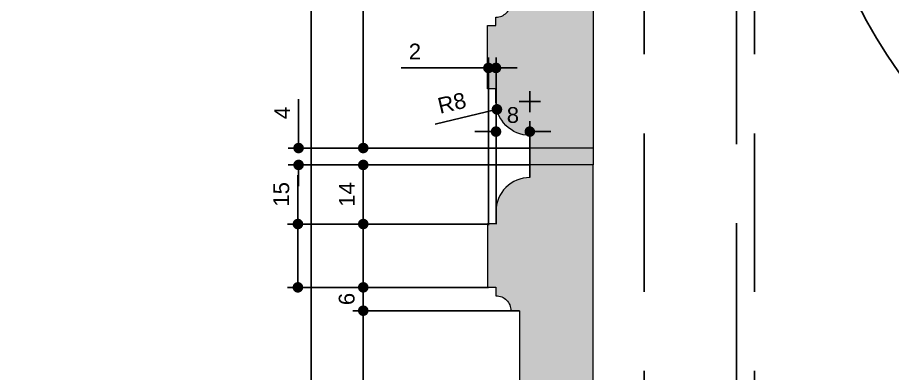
# Model space of a CAD drawing. Header units: inches. Extents: x 193287 to 241687, y 437648 to 550079.
# Drawn here: x 230009.3 to 230216.4, y 449046.2 to 449130.6 of the extents above; entities that cross this region are included whole.
import ezdxf

# ---------------------------------------------------------------- set-up
doc = ezdxf.new("R2010")
doc.units = ezdxf.units.IN
doc.header["$MEASUREMENT"] = 0
doc.linetypes.add('HIDDEN', pattern=[0.375, 0.25, -0.125])
doc.layers.add('A-Dim-ID', color=9, linetype='Continuous', lineweight=20)
doc.layers.add('CQ Marble', color=6, linetype='Continuous', lineweight=0)
for name, color, linetype in [('A-DIMESNION-1', 7, 'Continuous'), ('CQ marble hatch', 8, 'Continuous'), ('CQ SANITARY WARES', 212, 'Continuous'), ('CQ SPOT DETAIL DIMENSION', 9, 'Continuous'), ('Layer7', 8, 'Continuous'), ('SANITARY WARES', 212, 'Continuous')]:
    doc.layers.add(name, color=color, linetype=linetype)
doc.styles.add('ST9', font='romans.shx', dxfattribs={"width": 0.8})
doc.styles.get("Standard").update_dxf_attribs({"font": 'arial.ttf'})
doc.dimstyles.new('CQ 2.5', dxfattribs={"dimscale": 0.025, "dimtxt": 150, "dimasz": 100, "dimexe": 100, "dimexo": 0, "dimgap": 80, "dimtad": 1, "dimdec": 0, "dimzin": 0, "dimdsep": 46, "dimtxsty": 'Standard', "dimblk": 'DOT', "dimcen": 100, "dimclrd": 250, "dimclre": 250, "dimclrt": 3, "dimadec": 0, "dimazin": 0, "dimtfac": 1, "dimtdec": 0, "dimtofl": 0, "dimtmove": 0, "dimatfit": 3, "dimfxl": 1, "dimtolj": 1, "dimtzin": 0, "dimlwd": -1, "dimarcsym": 0})
doc.dimstyles.new('DIM-20', dxfattribs={"dimscale": 1000, "dimtxt": 0.044, "dimasz": 0.035, "dimexe": 0.022, "dimexo": 0.022, "dimgap": 0.022, "dimtad": 1, "dimdec": 0, "dimzin": 0, "dimdsep": 46, "dimtxsty": 'ST9', "dimblk1": 'ARCHTICK', "dimblk2": 'ARCHTICK', "dimsah": 1, "dimcen": 0.088, "dimdle": 0.04, "dimclrd": 256, "dimclre": 256, "dimclrt": 3, "dimadec": 0, "dimazin": 0, "dimtfac": 1, "dimtdec": 0, "dimtix": 1, "dimtofl": 0, "dimtmove": 1, "dimatfit": 3, "dimldrblk": 'CLOSED', "dimfxl": 1, "dimtolj": 1, "dimtzin": 0, "dimarcsym": 0})

# ---------------------------------------------------------------- blocks, each defined once
blk = doc.blocks.new('duravit foster side')
at = {"layer": 'SANITARY WARES'}
blk.add_lwpolyline([(41228.33, -1427.36), (41243.33, -1427.36), (41243.33, -1397.36, 0.414214), (41238.33, -1392.36), (40938.33, -1392.36, 0.414214), (40933.33, -1397.36), (40933.33, -1427.36), (40948.33, -1427.36, 0.331096), (41041.04, -1537.36, -0.40788), (41045.93, -1542.36), (41045.93, -1557.36), (41130.77, -1557.36), (41130.77, -1542.36, -0.407798), (41135.66, -1537.36, 0.331478)], format="xyb", close=True, dxfattribs=at)
blk = doc.blocks.new('svanity section gf-15')
at = {"layer": 'CQ marble hatch', "ltscale": 1000}
h = blk.add_hatch(dxfattribs=at)
h.set_pattern_fill('ANSI36', color=256, scale=25, angle=-8.8e-29, style=0)
h.paths.add_polyline_path([(233095.77, 448408.19), (233110.77, 448408.19), (233110.77, 448404.15), (233095.77, 448404.15)])
h.paths.add_polyline_path([(233085.77, 448437.19), (233087.77, 448437.19), (233087.77, 448439.19, 0.414214), (233091.31, 448442.72), (233093.31, 448442.72), (233093.31, 448686.19), (233093.31, 448929.65), (233091.31, 448929.65, 0.414214), (233087.77, 448933.19), (233087.77, 448935.19), (233085.77, 448935.19), (233085.77, 448950.19), (233087.77, 448950.19), (233087.77, 448953.19, -0.414214), (233095.77, 448961.19), (233095.77, 448964.19), (233110.77, 448964.19), (233110.77, 448686.19), (233110.77, 448408.19), (233095.77, 448408.19), (233095.77, 448411.19, -0.414214), (233087.77, 448419.19), (233087.77, 448422.19), (233085.77, 448422.19)])
h.paths.add_polyline_path([(233095.77, 448968.19), (233110.77, 448968.19), (233110.77, 448964.19), (233095.77, 448964.19)])
h.paths.add_polyline_path([(233085.77, 448997.19), (233087.77, 448997.19), (233087.77, 448999.19, 0.414214), (233091.31, 449002.72), (233093.31, 449002.72), (233093.31, 449016.29), (233093.31, 449029.59), (233091.31, 449029.59, 0.414214), (233087.77, 449033.13), (233087.77, 449035.13), (233085.77, 449035.13), (233085.77, 449050.13), (233087.77, 449050.13), (233087.77, 449053.13, -0.414214), (233095.77, 449061.13), (233095.77, 449064.13), (233110.77, 449064.13), (233110.77, 449016.03), (233110.77, 448968.19), (233095.77, 448968.19), (233095.77, 448971.19, -0.414214), (233087.77, 448979.19), (233087.77, 448982.19), (233085.77, 448982.19)])
at = {"layer": 'CQ Marble', "color": 6}
for p, q in [((233095.77, 448968.19, 0), (233095.77, 448964.19, 0)), ((233110.77, 448968.19, 0), (233110.77, 448964.19, 0))]:
    blk.add_line(p, q, dxfattribs=at)
at = {"layer": 'CQ Marble', "color": 6, "elevation": 0}
for points in [[(233110.77, 449016.29), (233110.77, 448968.19), (233095.77, 448968.19), (233095.77, 448971.19, -0.414214), (233087.77, 448979.19), (233087.77, 448982.19), (233085.77, 448982.19), (233085.77, 448997.19), (233087.77, 448997.19), (233087.77, 448999.19, 0.414214), (233091.31, 449002.72), (233093.31, 449002.72), (233093.31, 449016.29)], [(233110.77, 448686.19), (233110.77, 448964.19), (233095.77, 448964.19), (233095.77, 448961.19, 0.414214), (233087.77, 448953.19), (233087.77, 448950.19), (233085.77, 448950.19), (233085.77, 448935.19), (233087.77, 448935.19), (233087.77, 448933.19, -0.414214), (233091.31, 448929.65), (233093.31, 448929.65), (233093.31, 448686.19)]]:
    blk.add_lwpolyline(points, format="xyb", dxfattribs=at)
at = {"layer": 'Layer7', "color": 250, "linetype": 'HIDDEN', "ltscale": 150, "extrusion": (-4.88522e-08, 5.98593e-09, 1)}
for p, q in [((233122.81, 449084.13, 0), (233122.81, 448719.13, 0)), ((233148.98, 449084.13, 0), (233148.98, 448719.13, 0))]:
    blk.add_line(p, q, dxfattribs=at)
at = {"layer": 'Layer7', "color": 250, "linetype": 'HIDDEN', "ltscale": 150, "extrusion": (-4.88522e-08, 5.98593e-09, 1), "elevation": -0.01}
blk.add_lwpolyline([(233114.72, 448744.13), (233144.72, 448744.13), (233144.72, 449084.13)], dxfattribs=at)
at = {"layer": 'CQ SANITARY WARES', "color": 6, "extrusion": (-4.88522e-08, 5.98593e-09, 1)}
blk.add_blockref('duravit foster side', (192212.42, 450476.49, -0.01), dxfattribs=at)
blk = doc.blocks.new('_Dot')
at = {"color": 0, "linetype": 'ByBlock', "lineweight": -2}
blk.add_line((-0.5, 0), (-1, 0), dxfattribs=at)
at = {"color": 0, "linetype": 'ByBlock', "const_width": 0.5}
blk.add_lwpolyline([(-0.25, 0, 1), (0.25, 0, 1)], format="xyb", close=True, dxfattribs=at)
blk = doc.blocks.new('*D4475')
at = {"layer": 'A-DIMESNION-1', "color": 250, "lineweight": -2, "ltscale": 0.05, "transparency": 16777216}
for p, q in [((230141.51, 429235.59), (230076.23, 429235.59)), ((230130.51, 428535.55), (230076.23, 428535.55))]:
    blk.add_line(p, q, dxfattribs=at)
at = {"layer": 'A-DIMESNION-1', "color": 250, "ltscale": 0.05, "transparency": 16777216}
blk.add_line((230078.73, 429233.09), (230078.73, 428538.05), dxfattribs=at)
at = {"layer": 'Defpoints', "color": 0, "linetype": 'Continuous', "ltscale": 0.05, "transparency": 16777216}
for p in [(230141.51, 429235.59, 0), (230078.73, 428535.55), (230130.51, 428535.55, 0)]:
    blk.add_point(p, dxfattribs=at)
at = {"layer": 'A-DIMESNION-1', "color": 250, "linetype": 'Continuous', "ltscale": 0.05, "transparency": 16777216, "xscale": 2.5, "yscale": 2.5, "zscale": 2.5}
for p, rotation in [((230078.73, 429235.59), 90), ((230078.73, 428535.55), 270)]:
    blk.add_blockref('_Dot', p, dxfattribs=dict(at, rotation=rotation))
at = {"layer": 'A-DIMESNION-1', "color": 3, "linetype": 'Continuous', "ltscale": 0.05, "transparency": 16777216, "insert": (230074.82, 428885.57), "char_height": 3.75, "attachment_point": 5, "rotation": 90}
blk.add_mtext('\\A1;700', dxfattribs=at)
blk = doc.blocks.new('*D4466')
at = {"layer": 'A-DIMESNION-1', "color": 250, "ltscale": 0.05, "transparency": 16777216}
for p, q in [((230075.62, 429081.65), (230075.62, 429093.2)), ((230075.62, 429069.15), (230075.62, 429079.15))]:
    blk.add_line(p, q, dxfattribs=at)
at = {"layer": 'A-DIMESNION-1', "color": 250, "lineweight": -2, "ltscale": 0.05, "transparency": 16777216}
for p, q in [((230120.51, 429081.65), (230073.12, 429081.65)), ((230120.71, 429066.65), (230073.12, 429066.65))]:
    blk.add_line(p, q, dxfattribs=at)
at = {"layer": 'Defpoints', "color": 0, "linetype": 'Continuous', "ltscale": 0.05, "transparency": 16777216}
for p in [(230120.51, 429081.65), (230075.62, 429066.65), (230120.71, 429066.65, 0)]:
    blk.add_point(p, dxfattribs=at)
at = {"layer": 'A-DIMESNION-1', "color": 250, "linetype": 'Continuous', "ltscale": 0.05, "transparency": 16777216, "xscale": 2.5, "yscale": 2.5, "zscale": 2.5}
for p, rotation in [((230075.62, 429081.65), 90), ((230075.62, 429066.65), 270)]:
    blk.add_blockref('_Dot', p, dxfattribs=dict(at, rotation=rotation))
at = {"layer": 'A-DIMESNION-1', "color": 3, "linetype": 'Continuous', "ltscale": 0.05, "transparency": 16777216, "insert": (230071.7, 429088.68), "char_height": 3.75, "attachment_point": 5, "rotation": 90}
blk.add_mtext('\\A1;15', dxfattribs=at)
blk = doc.blocks.new('*D4465')
at = {"layer": 'A-DIMESNION-1', "color": 250, "ltscale": 0.05, "transparency": 16777216}
for p, q in [((230091.09, 429069.15), (230091.09, 429071.65)), ((230091.09, 429058.62), (230091.09, 429056.12))]:
    blk.add_line(p, q, dxfattribs=at)
at = {"layer": 'A-DIMESNION-1', "color": 250, "lineweight": -2, "ltscale": 0.05, "transparency": 16777216}
for p, q in [((230120.51, 429066.65), (230088.59, 429066.65)), ((230128.05, 429061.12), (230088.59, 429061.12))]:
    blk.add_line(p, q, dxfattribs=at)
at = {"layer": 'Defpoints', "color": 0, "linetype": 'Continuous', "ltscale": 0.05, "transparency": 16777216}
for p in [(230120.51, 429066.65, 0), (230091.09, 429061.12), (230128.05, 429061.12, 0)]:
    blk.add_point(p, dxfattribs=at)
at = {"layer": 'A-DIMESNION-1', "color": 250, "linetype": 'Continuous', "ltscale": 0.05, "transparency": 16777216, "xscale": 2.5, "yscale": 2.5, "zscale": 2.5}
for p, rotation in [((230091.09, 429066.65), 270), ((230091.09, 429061.12), 90)]:
    blk.add_blockref('_Dot', p, dxfattribs=dict(at, rotation=rotation))
at = {"layer": 'A-DIMESNION-1', "color": 3, "linetype": 'Continuous', "ltscale": 0.05, "transparency": 16777216, "insert": (230087.18, 429063.89), "char_height": 3.75, "attachment_point": 5, "rotation": 90}
blk.add_mtext('\\A1;6', dxfattribs=at)
blk = doc.blocks.new('*D4464')
at = {"layer": 'A-DIMESNION-1', "color": 250, "lineweight": -2, "ltscale": 0.05, "transparency": 16777216}
for p, q in [((230130.51, 429095.65), (230088.59, 429095.65)), ((230128.05, 428817.65), (230088.59, 428817.65))]:
    blk.add_line(p, q, dxfattribs=at)
at = {"layer": 'A-DIMESNION-1', "color": 250, "ltscale": 0.05, "transparency": 16777216}
blk.add_line((230091.09, 429093.15), (230091.09, 428820.15), dxfattribs=at)
at = {"layer": 'Defpoints', "color": 0, "linetype": 'Continuous', "ltscale": 0.05, "transparency": 16777216}
for p in [(230130.51, 429095.65, 0), (230091.09, 428817.65), (230128.05, 428817.65, 0)]:
    blk.add_point(p, dxfattribs=at)
at = {"layer": 'A-DIMESNION-1', "color": 250, "linetype": 'Continuous', "ltscale": 0.05, "transparency": 16777216, "xscale": 2.5, "yscale": 2.5, "zscale": 2.5}
for p, rotation in [((230091.09, 429095.65), 90), ((230091.09, 428817.65), 270)]:
    blk.add_blockref('_Dot', p, dxfattribs=dict(at, rotation=rotation))
at = {"layer": 'A-DIMESNION-1', "color": 3, "linetype": 'Continuous', "ltscale": 0.05, "transparency": 16777216, "insert": (230087.18, 428956.65), "char_height": 3.75, "attachment_point": 5, "rotation": 90}
blk.add_mtext('\\A1;278', dxfattribs=at)
blk = doc.blocks.new('*D4463')
at = {"layer": 'A-DIMESNION-1', "color": 250, "lineweight": -2, "ltscale": 0.05, "transparency": 16777216}
for p, q in [((230122.51, 429081.65), (230122.51, 429106.04)), ((230130.51, 429092.65), (230130.51, 429106.04))]:
    blk.add_line(p, q, dxfattribs=at)
at = {"layer": 'A-DIMESNION-1', "color": 250, "ltscale": 0.05, "transparency": 16777216}
for p, q in [((230120.01, 429103.54), (230117.51, 429103.54)), ((230133.01, 429103.54), (230135.51, 429103.54))]:
    blk.add_line(p, q, dxfattribs=at)
at = {"layer": 'Defpoints', "color": 0, "linetype": 'Continuous', "ltscale": 0.05, "transparency": 16777216}
for p in [(230122.51, 429103.54), (230130.51, 429092.65, 0), (230122.51, 429081.65, 0)]:
    blk.add_point(p, dxfattribs=at)
at = {"layer": 'A-DIMESNION-1', "color": 250, "linetype": 'Continuous', "ltscale": 0.05, "transparency": 16777216, "xscale": 2.5, "yscale": 2.5, "zscale": 2.5}
blk.add_blockref('_Dot', (230122.51, 429103.54), dxfattribs=at)
at = {"layer": 'A-DIMESNION-1', "color": 250, "linetype": 'Continuous', "ltscale": 0.05, "transparency": 16777216, "xscale": 2.5, "yscale": 2.5, "zscale": 2.5, "rotation": 180}
blk.add_blockref('_Dot', (230130.51, 429103.54), dxfattribs=at)
at = {"layer": 'A-DIMESNION-1', "color": 3, "linetype": 'Continuous', "ltscale": 0.05, "transparency": 16777216, "insert": (230126.51, 429107.45), "char_height": 3.75, "attachment_point": 5}
blk.add_mtext('\\A1;8', dxfattribs=at)
blk = doc.blocks.new('*D4458')
at = {"layer": 'A-DIMESNION-1', "color": 250, "lineweight": -2, "ltscale": 0.05, "transparency": 16777216}
for p, q in [((230130.51, 429195.59), (230088.59, 429195.59)), ((230130.56, 429099.65), (230088.59, 429099.65))]:
    blk.add_line(p, q, dxfattribs=at)
at = {"layer": 'A-DIMESNION-1', "color": 250, "ltscale": 0.05, "transparency": 16777216}
blk.add_line((230091.09, 429193.09), (230091.09, 429102.15), dxfattribs=at)
at = {"layer": 'Defpoints', "color": 0, "linetype": 'Continuous', "ltscale": 0.05, "transparency": 16777216}
for p in [(230130.51, 429195.59, 0), (230091.09, 429099.65), (230130.56, 429099.65, 0)]:
    blk.add_point(p, dxfattribs=at)
at = {"layer": 'A-DIMESNION-1', "color": 250, "linetype": 'Continuous', "ltscale": 0.05, "transparency": 16777216, "xscale": 2.5, "yscale": 2.5, "zscale": 2.5}
for p, rotation in [((230091.09, 429195.59), 90), ((230091.09, 429099.65), 270)]:
    blk.add_blockref('_Dot', p, dxfattribs=dict(at, rotation=rotation))
at = {"layer": 'A-DIMESNION-1', "color": 3, "linetype": 'Continuous', "ltscale": 0.05, "transparency": 16777216, "insert": (230087.18, 429147.62), "char_height": 3.75, "attachment_point": 5, "rotation": 90}
blk.add_mtext('\\A1;96', dxfattribs=at)
blk = doc.blocks.new('*D4461')
at = {"layer": 'A-DIMESNION-1', "color": 250, "lineweight": -2, "ltscale": 0.05, "transparency": 16777216}
for p, q in [((230130.51, 429095.65), (230088.59, 429095.65)), ((230120.71, 429081.65), (230088.59, 429081.65))]:
    blk.add_line(p, q, dxfattribs=at)
at = {"layer": 'A-DIMESNION-1', "color": 250, "ltscale": 0.05, "transparency": 16777216}
blk.add_line((230091.09, 429093.15), (230091.09, 429084.15), dxfattribs=at)
at = {"layer": 'Defpoints', "color": 0, "linetype": 'Continuous', "ltscale": 0.05, "transparency": 16777216}
for p in [(230130.51, 429095.65, 0), (230091.09, 429081.65), (230120.71, 429081.65, 0)]:
    blk.add_point(p, dxfattribs=at)
at = {"layer": 'A-DIMESNION-1', "color": 250, "linetype": 'Continuous', "ltscale": 0.05, "transparency": 16777216, "xscale": 2.5, "yscale": 2.5, "zscale": 2.5}
for p, rotation in [((230091.09, 429095.65), 90), ((230091.09, 429081.65), 270)]:
    blk.add_blockref('_Dot', p, dxfattribs=dict(at, rotation=rotation))
at = {"layer": 'A-DIMESNION-1', "color": 3, "linetype": 'Continuous', "ltscale": 0.05, "transparency": 16777216, "insert": (230087.21, 429088.65), "char_height": 3.75, "attachment_point": 5, "rotation": 90}
blk.add_mtext('\\A1;14', dxfattribs=at)
blk = doc.blocks.new('*D4459')
at = {"layer": 'A-DIMESNION-1', "color": 250, "ltscale": 0.05, "transparency": 16777216}
for p, q in [((230075.78, 429102.15), (230075.78, 429111.25)), ((230075.78, 429093.15), (230075.78, 429090.65))]:
    blk.add_line(p, q, dxfattribs=at)
at = {"layer": 'A-DIMESNION-1', "color": 250, "lineweight": -2, "ltscale": 0.05, "transparency": 16777216}
for p, q in [((230130.51, 429099.65), (230073.28, 429099.65)), ((230130.31, 429095.65), (230073.28, 429095.65))]:
    blk.add_line(p, q, dxfattribs=at)
at = {"layer": 'Defpoints', "color": 0, "linetype": 'Continuous', "ltscale": 0.05, "transparency": 16777216}
for p in [(230130.51, 429099.65, 0), (230075.78, 429095.65), (230130.31, 429095.65, 0)]:
    blk.add_point(p, dxfattribs=at)
at = {"layer": 'A-DIMESNION-1', "color": 250, "linetype": 'Continuous', "ltscale": 0.05, "transparency": 16777216, "xscale": 2.5, "yscale": 2.5, "zscale": 2.5}
for p, rotation in [((230075.78, 429099.65), 270), ((230075.78, 429095.65), 90)]:
    blk.add_blockref('_Dot', p, dxfattribs=dict(at, rotation=rotation))
at = {"layer": 'A-DIMESNION-1', "color": 3, "linetype": 'Continuous', "ltscale": 0.05, "transparency": 16777216, "insert": (230071.9, 429107.95), "char_height": 3.75, "attachment_point": 5, "rotation": 90}
blk.add_mtext('\\A1;4', dxfattribs=at)
blk = doc.blocks.new('*D4453')
at = {"layer": 'A-DIMESNION-1', "color": 250, "lineweight": -2, "ltscale": 0.05, "transparency": 16777216}
for p, q in [((230120.71, 429081.4), (230120.71, 429121.12)), ((230122.51, 429081.7), (230122.51, 429121.12))]:
    blk.add_line(p, q, dxfattribs=at)
at = {"layer": 'A-DIMESNION-1', "color": 250, "ltscale": 0.05, "transparency": 16777216}
for p, q in [((230118.21, 429118.62), (230100.07, 429118.62)), ((230125.01, 429118.62), (230127.51, 429118.62))]:
    blk.add_line(p, q, dxfattribs=at)
at = {"layer": 'Defpoints', "color": 0, "linetype": 'Continuous', "ltscale": 0.05, "transparency": 16777216}
for p in [(230120.71, 429118.62), (230120.71, 429081.4, 0), (230122.51, 429081.7, 0)]:
    blk.add_point(p, dxfattribs=at)
at = {"layer": 'A-DIMESNION-1', "color": 250, "linetype": 'Continuous', "ltscale": 0.05, "transparency": 16777216, "xscale": 2.5, "yscale": 2.5, "zscale": 2.5}
blk.add_blockref('_Dot', (230120.71, 429118.62), dxfattribs=at)
at = {"layer": 'A-DIMESNION-1', "color": 250, "linetype": 'Continuous', "ltscale": 0.05, "transparency": 16777216, "xscale": 2.5, "yscale": 2.5, "zscale": 2.5, "rotation": 180}
blk.add_blockref('_Dot', (230122.51, 429118.62), dxfattribs=at)
at = {"layer": 'A-DIMESNION-1', "color": 3, "linetype": 'Continuous', "ltscale": 0.05, "transparency": 16777216, "insert": (230103.31, 429122.5), "char_height": 3.75, "attachment_point": 5}
blk.add_mtext('\\A1;2', dxfattribs=at)
blk = doc.blocks.new('_ARCHTICK')
at = {"color": 0, "linetype": 'ByBlock', "const_width": 0.15}
blk.add_lwpolyline([(-0.5, -0.5), (0.5, 0.5)], dxfattribs=at)
blk = doc.blocks.new('*D949')
at = {"layer": 'A-Dim-ID', "lineweight": -2, "transparency": 16777216}
for p, q in [((231592.79, 450872.06), (231592.79, 448295.62)), ((229557.18, 450832.06), (231614.79, 450832.06)), ((229557.18, 448335.62), (231614.79, 448335.62))]:
    blk.add_line(p, q, dxfattribs=at)
at = {"layer": 'Defpoints', "color": 0, "transparency": 16777216}
for p in [(229535.18, 450832.06, 0), (229535.18, 448335.62, 0), (231592.79, 448335.62)]:
    blk.add_point(p, dxfattribs=at)
at = {"layer": 'A-Dim-ID', "lineweight": -2, "transparency": 16777216, "xscale": 20, "yscale": 20, "zscale": 20}
for p, rotation in [((231592.79, 450832.06), 90), ((231592.79, 448335.62), 270)]:
    blk.add_blockref('_ARCHTICK', p, dxfattribs=dict(at, rotation=rotation))
at = {"layer": 'A-Dim-ID', "color": 3, "transparency": 16777216, "insert": (231550.79, 449583.84), "char_height": 40, "attachment_point": 5, "rotation": 90, "style": 'ST9'}
blk.add_mtext('\\A1;2496', dxfattribs=at)
blk = doc.blocks.new('_CLOSED')
at = {"color": 0, "linetype": 'ByBlock'}
for p, q in [((-1, 0.167), (0, 0)), ((-1, 0.167), (-1, -0.167)), ((0, 0), (-1, -0.167)), ((0, 0), (-1, 0))]:
    blk.add_line(p, q, dxfattribs=at)
blk = doc.blocks.new('*D3634')
at = {"layer": 'CQ SPOT DETAIL DIMENSION', "color": 250, "lineweight": -2, "transparency": 16777216}
for p, q in [((230130.51, 449108.15), (230130.51, 449113.15)), ((230128.01, 449110.65), (230133.01, 449110.65))]:
    blk.add_line(p, q, dxfattribs=at)
at = {"layer": 'CQ SPOT DETAIL DIMENSION', "color": 250, "transparency": 16777216}
blk.add_line((230108.08, 449105.34), (230120.29, 449108.23), dxfattribs=at)
at = {"layer": 'Defpoints', "color": 0, "transparency": 16777216}
for p in [(230130.51, 449110.65, 0), (230122.73, 449108.81, 0)]:
    blk.add_point(p, dxfattribs=at)
at = {"layer": 'CQ SPOT DETAIL DIMENSION', "color": 250, "transparency": 16777216, "xscale": 2.5, "yscale": 2.5, "zscale": 2.5, "rotation": 13.33374468744992}
blk.add_blockref('_Dot', (230122.73, 449108.81), dxfattribs=at)
at = {"layer": 'CQ SPOT DETAIL DIMENSION', "color": 3, "transparency": 16777216, "insert": (230112.07, 449110.31), "char_height": 3.75, "attachment_point": 5, "rotation": 13.3337}
blk.add_mtext('\\A1;R8', dxfattribs=at)
blk = doc.blocks.new('DIMBLOWUP')
at = {"layer": 'A-DIMESNION-1', "color": 64, "linetype": 'Continuous', "ltscale": 0.05}
for base, p1, p2, picture, middle in [((230078.73, 428535.55), (230141.51, 429235.59, 0), (230130.51, 428535.55, 0), '*D4475', (230074.82, 428885.57)), ((230091.09, 429099.65, 0), (230130.51, 429195.59, 0), (230130.56, 429099.65, 0), '*D4458', (230087.18, 429147.62, 0)), ((230091.09, 428817.65), (230130.51, 429095.65, 0), (230128.05, 428817.65, 0), '*D4464', (230087.18, 428956.65))]:
    dim = blk.add_linear_dim(base=base, p1=p1, p2=p2, angle=90, dimstyle='CQ 2.5', dxfattribs=at)
    dim.commit()
    dim.dimension.update_dxf_attribs({"geometry": picture, "text_midpoint": middle})
for base, p1, p2, picture, middle in [((230120.71, 429118.62, 0), (230122.51, 429081.7, 0), (230120.71, 429081.4, 0), '*D4453', (230103.31, 429118.62, 0)), ((230122.51, 429103.54, 0), (230130.51, 429092.65, 0), (230122.51, 429081.65, 0), '*D4463', (230126.51, 429103.54, 0))]:
    dim = blk.add_linear_dim(base=base, p1=p1, p2=p2, dimstyle='CQ 2.5', dxfattribs=at)
    dim.commit()
    dim.dimension.update_dxf_attribs({"geometry": picture, "text_midpoint": middle, "dimtype": 160})
for base, p1, p2, picture, middle in [((230075.78, 429095.65, 0), (230130.51, 429099.65, 0), (230130.31, 429095.65, 0), '*D4459', (230075.78, 429107.95, 0)), ((230091.09, 429081.65, 0), (230130.51, 429095.65, 0), (230120.71, 429081.65, 0), '*D4461', (230091.09, 429088.65, 0)), ((230075.62, 429066.65, 0), (230120.51, 429081.65, 0), (230120.71, 429066.65, 0), '*D4466', (230075.62, 429088.68, 0)), ((230091.09, 429061.12, 0), (230120.51, 429066.65, 0), (230128.05, 429061.12, 0), '*D4465', (230091.09, 429063.89, 0))]:
    dim = blk.add_linear_dim(base=base, p1=p1, p2=p2, angle=90, dimstyle='CQ 2.5', dxfattribs=at)
    dim.commit()
    dim.dimension.update_dxf_attribs({"geometry": picture, "text_midpoint": middle, "dimtype": 160})

msp = doc.modelspace()

# ---------------------------------------------------------------- block references
at = {"layer": 'CQ Marble'}
msp.add_blockref('svanity section gf-15', (-2965.262, 131.466, -0.001), dxfattribs=at)
at = {"layer": 'CQ SPOT DETAIL DIMENSION', "color": 8}
msp.add_blockref('DIMBLOWUP', (0, 20000), dxfattribs=at)

# ---------------------------------------------------------------- dimensions: what is measured, and where the dimension line sits
at = {"layer": 'A-Dim-ID'}
dim = msp.add_linear_dim(base=(231592.793, 448335.616), p1=(229535.18, 450832.055, 0), p2=(229535.18, 448335.616, -0.001), angle=90, dimstyle='DIM-20', override={"dimtxt": 0.04, "dimasz": 0.02}, dxfattribs=at)
dim.commit()
dim.dimension.update_dxf_attribs({"geometry": '*D949', "text_midpoint": (231550.793, 449583.836)})
at = {"layer": 'CQ SPOT DETAIL DIMENSION', "color": 8}
dim = msp.add_radius_dim(center=(230130.511, 449110.654, 0.001), mpoint=(230122.726, 449108.809, 0.001), dimstyle='CQ 2.5', dxfattribs=at)
dim.commit()
dim.dimension.update_dxf_attribs({"geometry": '*D3634', "text_midpoint": (230112.066, 449110.305)})

doc.saveas('drawing.dxf')
